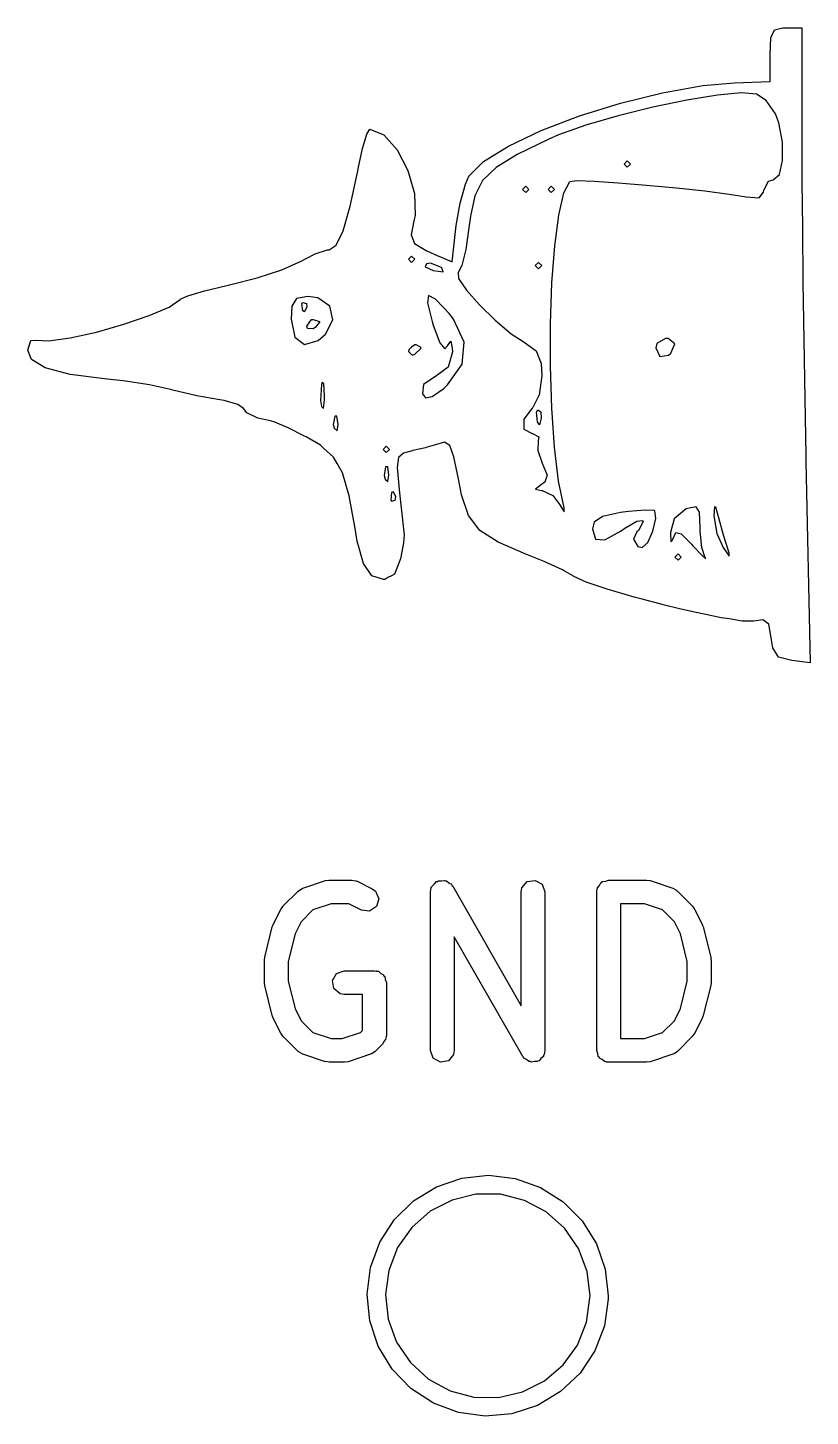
# Model space of a CAD drawing. Extents: x 58.1 to 150, y -119.5 to -80.4.
# Drawn here: x 58.1 to 63.03, y -106.76 to -98 of the extents above; entities that cross this region are included whole.
import ezdxf

# ---------------------------------------------------------------- set-up
doc = ezdxf.new("R2010")
doc.units = 0
doc.layers.add('BLACK', color=7, linetype='CONTINUOUS')

msp = doc.modelspace()

# ---------------------------------------------------------------- linework, layer by layer
at = {"layer": 'BLACK', "linetype": 'CONTINUOUS'}
for p, q in [((62.7847, -98.0629), (62.8076, -98.0136)), ((62.8076, -98.0136), (62.8614, -98.0003)), ((62.8614, -98.0003), (62.88, -98)), ((62.88, -98), (62.98, -98)), ((62.98, -98), (62.98, -98.7335)), ((62.7799, -98.17), (62.7847, -98.0629)), ((62.7799, -98.34), (62.7799, -98.17)), ((62.1026, -98.4096), (62.357, -98.3651)), ((62.357, -98.3651), (62.5547, -98.3479)), ((62.5547, -98.3479), (62.7799, -98.34)), ((61.8378, -98.4751), (62.1026, -98.4096)), ((62.2562, -98.4568), (62.0418, -98.5013)), ((62.4486, -98.4256), (62.2562, -98.4568)), ((62.6009, -98.4115), (62.4486, -98.4256)), ((62.6953, -98.4185), (62.6009, -98.4115)), ((62.7545, -98.4588), (62.6953, -98.4185)), ((62.8139, -98.5427), (62.7545, -98.4588)), ((61.5776, -98.5565), (61.8378, -98.4751)), ((62.0418, -98.5013), (61.8233, -98.5552)), ((62.835, -98.6001), (62.8139, -98.5427)), ((61.3368, -98.6486), (61.5776, -98.5565)), ((61.6187, -98.6145), (61.4461, -98.6754)), ((61.8233, -98.5552), (61.6187, -98.6145)), ((62.8577, -98.7207), (62.835, -98.6001)), ((60.2112, -98.7612), (60.238, -98.671)), ((60.238, -98.671), (60.2563, -98.64)), ((60.2563, -98.64), (60.3453, -98.6763)), ((60.3453, -98.6763), (60.4288, -98.7706)), ((61.1306, -98.746), (61.3368, -98.6486)), ((61.38, -98.7039), (61.1854, -98.8001)), ((61.4461, -98.6754), (61.38, -98.7039)), ((62.8588, -98.8373), (62.8577, -98.7207)), ((60.1831, -98.89), (60.2112, -98.7612)), ((60.4288, -98.7706), (60.4963, -98.9011)), ((60.9737, -98.8436), (61.1306, -98.746)), ((61.1854, -98.8001), (61.0523, -98.8818)), ((62.98, -98.7335), (62.9809, -98.9684)), ((60.1335, -99.1249), (60.1822, -98.8944)), ((60.1822, -98.8944), (60.1831, -98.89)), ((60.8812, -98.936), (60.9737, -98.8436)), ((61.0523, -98.8818), (60.9675, -98.9639)), ((61.86, -98.86), (61.88, -98.84)), ((61.88, -98.88), (61.86, -98.86)), ((61.88, -98.84), (61.9, -98.86)), ((61.9, -98.86), (61.88, -98.88)), ((62.8393, -98.9252), (62.8588, -98.8373)), ((60.4963, -98.9011), (60.5375, -99.046)), ((60.8257, -99.1061), (60.8588, -98.9862)), ((60.8588, -98.9862), (60.8812, -98.936)), ((60.9675, -98.9639), (60.9179, -99.0611)), ((61.4807, -99.0406), (61.5177, -98.969)), ((61.5177, -98.969), (61.5634, -98.9645)), ((61.5634, -98.9645), (61.6711, -98.9678)), ((61.6711, -98.9678), (61.823, -98.9776)), ((61.823, -98.9776), (62.0017, -98.9921)), ((62.74, -99.0247), (62.77, -98.9687)), ((62.77, -98.9687), (62.8, -98.96)), ((62.8, -98.96), (62.8393, -98.9252)), ((62.9809, -98.9684), (62.9835, -99.2648)), ((60.5375, -99.046), (60.5418, -99.1835)), ((60.9179, -99.0611), (60.8903, -99.1879)), ((61.22, -99.02), (61.24, -99)), ((61.24, -99.04), (61.22, -99.02)), ((61.24, -99), (61.26, -99.02)), ((61.26, -99.02), (61.24, -99.04)), ((61.38, -99.02), (61.4, -99)), ((61.4, -99.04), (61.38, -99.02)), ((61.4, -99), (61.42, -99.02)), ((61.42, -99.02), (61.4, -99.04)), ((61.4476, -99.1823), (61.4807, -99.0406)), ((62.0017, -98.9921), (62.1895, -99.0098)), ((62.1895, -99.0098), (62.3689, -99.0293)), ((62.3689, -99.0293), (62.5222, -99.0489)), ((62.5222, -99.0489), (62.63, -99.0668)), ((62.63, -99.0668), (62.7118, -99.0722)), ((62.7118, -99.0722), (62.7394, -99.0366)), ((62.7394, -99.0366), (62.74, -99.0247)), ((60.0883, -99.2819), (60.1335, -99.1249)), ((60.8016, -99.2479), (60.8257, -99.1061)), ((60.5345, -99.219), (60.5175, -99.3065)), ((60.5418, -99.1835), (60.5345, -99.219)), ((60.7748, -99.4759), (60.8016, -99.2479)), ((60.8903, -99.1879), (60.8812, -99.2625)), ((61.4222, -99.3768), (61.4476, -99.1823)), ((60.0442, -99.3715), (60.0883, -99.2819)), ((60.5175, -99.3065), (60.5379, -99.3606)), ((60.8812, -99.2625), (60.8611, -99.3987)), ((62.9835, -99.2648), (62.9875, -99.6044)), ((59.9117, -99.4273), (59.9893, -99.4009)), ((59.9893, -99.4009), (59.9992, -99.4)), ((59.9992, -99.4), (60.0442, -99.3715)), ((60.5379, -99.3606), (60.6112, -99.4057)), ((60.6112, -99.4057), (60.6674, -99.4304)), ((60.8611, -99.3987), (60.8359, -99.5009)), ((61.4048, -99.6097), (61.4222, -99.3768)), ((59.7009, -99.5278), (59.8093, -99.4798)), ((59.8093, -99.4798), (59.8112, -99.4787)), ((59.8112, -99.4787), (59.9117, -99.4273)), ((60.52, -99.44), (60.5, -99.46)), ((60.5, -99.46), (60.52, -99.48)), ((60.54, -99.46), (60.52, -99.44)), ((60.52, -99.48), (60.54, -99.46)), ((60.6145, -99.4885), (60.6052, -99.5091)), ((60.6052, -99.5091), (60.6568, -99.5308)), ((60.6401, -99.4851), (60.6145, -99.4885)), ((60.7093, -99.5133), (60.6401, -99.4851)), ((60.6674, -99.4304), (60.7748, -99.4759)), ((60.7111, -99.5151), (60.7093, -99.5133)), ((60.8359, -99.5009), (60.8131, -99.5443)), ((61.3, -99.5), (61.32, -99.48)), ((61.32, -99.52), (61.3, -99.5)), ((61.32, -99.48), (61.34, -99.5)), ((61.34, -99.5), (61.32, -99.52)), ((59.3806, -99.6199), (59.5471, -99.578)), ((59.5471, -99.578), (59.7009, -99.5278)), ((60.6568, -99.5308), (60.7185, -99.5398)), ((60.7185, -99.5398), (60.7111, -99.5151)), ((60.8131, -99.5443), (60.8166, -99.5825)), ((60.8166, -99.5825), (60.8668, -99.656)), ((59.1086, -99.6903), (59.2132, -99.6593)), ((59.2132, -99.6593), (59.3544, -99.6255)), ((59.3544, -99.6255), (59.3806, -99.6199)), ((60.6266, -99.6886), (60.6197, -99.7351)), ((60.6716, -99.7117), (60.6266, -99.6886)), ((60.8668, -99.656), (60.9487, -99.749)), ((61.3956, -99.8672), (61.4048, -99.6097)), ((62.9875, -99.6044), (62.9927, -99.9688)), ((58.8655, -99.816), (58.9909, -99.7619)), ((58.9909, -99.7619), (59.0601, -99.7143)), ((59.0601, -99.7143), (59.0616, -99.7123)), ((59.0616, -99.7123), (59.1086, -99.6903)), ((59.765, -99.7557), (59.76, -99.8395)), ((59.7943, -99.7087), (59.765, -99.7557)), ((59.8663, -99.696), (59.7943, -99.7087)), ((59.8285, -99.7392), (59.8333, -99.7333)), ((59.8333, -99.7867), (59.8285, -99.7392)), ((59.8333, -99.7333), (59.8571, -99.7388)), ((59.86, -99.76), (59.8454, -99.7929)), ((59.8571, -99.7388), (59.86, -99.76)), ((59.9283, -99.7034), (59.8663, -99.696)), ((60.004, -99.7569), (59.9283, -99.7034)), ((60.0241, -99.8417), (60.004, -99.7569)), ((60.6197, -99.7351), (60.6493, -99.8522)), ((60.7185, -99.7622), (60.6716, -99.7117)), ((60.7564, -99.8031), (60.7185, -99.7622)), ((60.9487, -99.749), (61.0476, -99.8457)), ((58.7054, -99.8706), (58.8655, -99.816)), ((59.76, -99.8395), (59.7836, -99.951)), ((59.8454, -99.7929), (59.8333, -99.7867)), ((59.86, -99.8824), (59.889, -99.8416)), ((59.889, -99.8416), (59.9, -99.84)), ((59.9, -99.84), (59.939, -99.8536)), ((59.94, -99.8576), (59.912, -99.8918)), ((59.939, -99.8536), (59.94, -99.8576)), ((59.9773, -99.9336), (60.0241, -99.8417)), ((60.6493, -99.8522), (60.6569, -99.8763)), ((60.7848, -99.8394), (60.7564, -99.8031)), ((60.8519, -99.9845), (60.7848, -99.8394)), ((61.0476, -99.8457), (61.1484, -99.9304)), ((58.3677, -99.9566), (58.5322, -99.9195)), ((58.5322, -99.9195), (58.7054, -99.8706)), ((59.7836, -99.951), (59.8452, -99.9976)), ((59.8631, -99.8968), (59.86, -99.8824)), ((59.9, -99.9), (59.8631, -99.8968)), ((59.912, -99.8918), (59.9, -99.9)), ((59.9308, -99.9731), (59.9773, -99.9336)), ((60.6569, -99.8763), (60.6983, -99.9878)), ((61.1484, -99.9304), (61.23, -99.9842)), ((61.3949, -100.135), (61.3956, -99.8672)), ((58.1, -100.033), (58.1193, -99.9736)), ((58.1227, -100.092), (58.1, -100.033)), ((58.1193, -99.9736), (58.1506, -99.9709)), ((58.1506, -99.9709), (58.2332, -99.9758)), ((58.2332, -99.9758), (58.3677, -99.9566)), ((59.8452, -99.9976), (59.9308, -99.9731)), ((60.5015, -100.031), (60.5, -100.042)), ((60.52, -100.016), (60.5015, -100.031)), ((60.54, -100), (60.52, -100.016)), ((60.5491, -100), (60.54, -100)), ((60.54, -100.06), (60.5782, -100.024)), ((60.58, -100.018), (60.5491, -100)), ((60.5782, -100.024), (60.58, -100.018)), ((60.6983, -99.9878), (60.7284, -100.026)), ((60.7284, -100.026), (60.7472, -100.006)), ((60.7472, -100.006), (60.7673, -99.9767)), ((60.7673, -99.9767), (60.7763, -100.022)), ((60.7763, -100.022), (60.7772, -100.044)), ((60.8393, -100.123), (60.8519, -99.9845)), ((61.23, -99.9842), (61.3053, -100.039)), ((61.3053, -100.039), (61.3359, -100.118)), ((62.067, -99.992), (62.06, -100.02)), ((62.06, -100.02), (62.0844, -100.075)), ((62.12, -99.96), (62.067, -99.992)), ((62.1372, -99.9613), (62.12, -99.96)), ((62.1788, -99.9948), (62.1372, -99.9613)), ((62.1533, -100.053), (62.1788, -99.9948)), ((62.9927, -99.9688), (62.9989, -100.339)), ((58.2102, -100.146), (58.1227, -100.092)), ((60.5, -100.042), (60.5245, -100.066)), ((60.5245, -100.066), (60.54, -100.06)), ((60.7472, -100.253), (60.8393, -100.123)), ((60.7772, -100.044), (60.7506, -100.141)), ((61.3359, -100.118), (61.34, -100.196)), ((62.0844, -100.075), (62.1397, -100.065)), ((62.1397, -100.065), (62.1533, -100.053)), ((58.3678, -100.188), (58.2102, -100.146)), ((58.6, -100.216), (58.3678, -100.188)), ((60.68, -100.193), (60.5947, -100.25)), ((60.7506, -100.141), (60.68, -100.193)), ((61.34, -100.196), (61.3245, -100.315)), ((61.403, -100.399), (61.3949, -100.135)), ((58.701, -100.227), (58.6, -100.216)), ((58.8673, -100.253), (58.701, -100.227)), ((59, -100.283), (58.8673, -100.253)), ((59.0154, -100.287), (59, -100.283)), ((59.1666, -100.323), (59.0154, -100.287)), ((59.9524, -100.25), (59.9462, -100.351)), ((59.9562, -100.239), (59.9524, -100.25)), ((59.9665, -100.247), (59.9562, -100.239)), ((59.9707, -100.32), (59.9665, -100.247)), ((60.5947, -100.25), (60.5878, -100.309)), ((60.6501, -100.327), (60.7233, -100.275)), ((60.7233, -100.275), (60.7472, -100.253)), ((59.31, -100.348), (59.1666, -100.323)), ((59.3372, -100.352), (59.31, -100.348)), ((59.4247, -100.376), (59.3372, -100.352)), ((59.46, -100.402), (59.4247, -100.376)), ((59.9462, -100.351), (59.9524, -100.39)), ((59.964, -100.402), (59.9703, -100.347)), ((59.9703, -100.347), (59.9707, -100.32)), ((60.5878, -100.309), (60.6072, -100.334)), ((60.6072, -100.334), (60.6501, -100.327)), ((61.3245, -100.315), (61.2853, -100.395)), ((62.9989, -100.339), (63.0057, -100.698)), ((59.481, -100.43), (59.46, -100.402)), ((59.5496, -100.464), (59.481, -100.43)), ((59.6302, -100.479), (59.5496, -100.464)), ((59.9524, -100.39), (59.964, -100.402)), ((60.0358, -100.451), (60.0263, -100.504)), ((60.0495, -100.451), (60.0358, -100.451)), ((60.0568, -100.503), (60.0495, -100.451)), ((61.28, -100.4), (61.2284, -100.47)), ((61.2284, -100.47), (61.2284, -100.532)), ((61.2853, -100.395), (61.28, -100.4)), ((61.3079, -100.425), (61.3158, -100.411)), ((61.3127, -100.487), (61.3079, -100.425)), ((61.3158, -100.411), (61.334, -100.423)), ((61.3368, -100.463), (61.3271, -100.506)), ((61.334, -100.423), (61.3368, -100.463)), ((61.42, -100.646), (61.403, -100.399)), ((59.6578, -100.488), (59.6302, -100.479)), ((59.7413, -100.524), (59.6578, -100.488)), ((59.8452, -100.576), (59.7413, -100.524)), ((60.0263, -100.504), (60.0327, -100.527)), ((60.0327, -100.527), (60.0504, -100.543)), ((60.0504, -100.543), (60.0568, -100.503)), ((61.2284, -100.532), (61.2796, -100.56)), ((61.2796, -100.56), (61.2824, -100.56)), ((61.2824, -100.56), (61.3229, -100.581)), ((61.3271, -100.506), (61.3127, -100.487)), ((59.8541, -100.581), (59.8452, -100.576)), ((59.9447, -100.634), (59.8541, -100.581)), ((59.964, -100.652), (59.9447, -100.634)), ((60.0274, -100.709), (59.964, -100.652)), ((60.36, -100.64), (60.34, -100.66)), ((60.38, -100.66), (60.36, -100.64)), ((60.6072, -100.65), (60.5286, -100.668)), ((60.617, -100.647), (60.6072, -100.65)), ((60.7053, -100.62), (60.617, -100.647)), ((60.7277, -100.615), (60.7053, -100.62)), ((60.7602, -100.636), (60.7277, -100.615)), ((60.7869, -100.708), (60.7602, -100.636)), ((61.3176, -100.604), (61.3148, -100.668)), ((61.3229, -100.581), (61.3176, -100.604)), ((61.4462, -100.86), (61.42, -100.646)), ((60.0504, -100.749), (60.0274, -100.709)), ((60.34, -100.66), (60.36, -100.68)), ((60.36, -100.68), (60.38, -100.66)), ((60.4369, -100.712), (60.4294, -100.775)), ((60.4679, -100.684), (60.4369, -100.712)), ((60.5245, -100.669), (60.4679, -100.684)), ((60.5286, -100.668), (60.5245, -100.669)), ((60.8148, -100.846), (60.7869, -100.708)), ((61.3148, -100.668), (61.3434, -100.746)), ((63.0057, -100.698), (63.0065, -100.737)), ((63.0065, -100.737), (63.0331, -102.007)), ((60.0851, -100.809), (60.0504, -100.749)), ((60.1273, -100.954), (60.0851, -100.809)), ((60.3558, -100.771), (60.3463, -100.824)), ((60.3463, -100.824), (60.3527, -100.847)), ((60.36, -100.771), (60.3558, -100.771)), ((60.3695, -100.771), (60.36, -100.771)), ((60.3768, -100.823), (60.3695, -100.771)), ((60.3704, -100.863), (60.3768, -100.823)), ((60.4294, -100.775), (60.4387, -100.891)), ((61.3434, -100.746), (61.3753, -100.823)), ((61.3753, -100.823), (61.3589, -100.867)), ((60.3527, -100.847), (60.3704, -100.863)), ((60.4387, -100.891), (60.4435, -100.935)), ((60.8351, -100.947), (60.8148, -100.846)), ((61.3382, -100.882), (61.302, -100.912)), ((61.302, -100.912), (61.3393, -100.919)), ((61.3589, -100.867), (61.3382, -100.882)), ((61.4819, -101.028), (61.4462, -100.86)), ((60.1637, -101.16), (60.1273, -100.954)), ((60.3933, -100.933), (60.3885, -100.981)), ((60.3885, -100.981), (60.3933, -100.987)), ((60.4054, -100.927), (60.3933, -100.933)), ((60.3933, -100.987), (60.4171, -100.981)), ((60.42, -100.96), (60.4054, -100.927)), ((60.4171, -100.981), (60.42, -100.96)), ((60.4435, -100.935), (60.4579, -101.067)), ((60.8793, -101.078), (60.8351, -100.947)), ((61.3393, -100.919), (61.3439, -100.919)), ((61.3439, -100.919), (61.4097, -100.952)), ((61.4097, -100.952), (61.4551, -101.01)), ((60.4579, -101.067), (60.4688, -101.163)), ((60.9502, -101.171), (60.8793, -101.078)), ((61.4551, -101.01), (61.4826, -101.053)), ((61.4826, -101.053), (61.4819, -101.028)), ((61.7229, -101.083), (61.6701, -101.12)), ((61.8375, -101.058), (61.7229, -101.083)), ((61.887, -101.052), (61.8375, -101.058)), ((61.9917, -101.043), (61.887, -101.052)), ((62.0494, -101.046), (61.9917, -101.043)), ((62.0532, -101.048), (62.0494, -101.046)), ((62.0601, -101.097), (62.0532, -101.048)), ((62.25, -101.036), (62.1743, -101.098)), ((62.2601, -101.032), (62.25, -101.036)), ((62.3136, -101.022), (62.2601, -101.032)), ((62.3357, -101.057), (62.3136, -101.022)), ((62.34, -101.153), (62.3357, -101.057)), ((62.4286, -101.023), (62.4255, -101.08)), ((62.4255, -101.08), (62.4447, -101.19)), ((62.4378, -101.024), (62.4286, -101.023)), ((62.4591, -101.1), (62.4378, -101.024)), ((60.1772, -101.239), (60.1637, -101.16)), ((60.4688, -101.163), (60.4733, -101.2)), ((61.0648, -101.246), (60.9502, -101.171)), ((61.6701, -101.12), (61.66, -101.162)), ((61.66, -101.162), (61.6785, -101.227)), ((61.7374, -101.23), (61.8419, -101.173)), ((61.8419, -101.173), (61.8638, -101.157)), ((61.8638, -101.157), (61.939, -101.113)), ((61.939, -101.113), (61.9783, -101.109)), ((61.9508, -101.172), (61.9393, -101.18)), ((61.98, -101.115), (61.9508, -101.172)), ((61.9783, -101.109), (61.98, -101.115)), ((62.0096, -101.248), (62.0418, -101.175)), ((62.0418, -101.175), (62.0601, -101.097)), ((62.1743, -101.098), (62.1528, -101.184)), ((62.3403, -101.175), (62.34, -101.153)), ((62.3503, -101.28), (62.3403, -101.175)), ((62.4872, -101.202), (62.4591, -101.1)), ((60.2164, -101.38), (60.1772, -101.239)), ((60.4683, -101.249), (60.4513, -101.341)), ((60.4733, -101.2), (60.4683, -101.249)), ((61.24, -101.321), (61.0648, -101.246)), ((61.6785, -101.227), (61.7374, -101.23)), ((61.9393, -101.18), (61.9185, -101.227)), ((61.9185, -101.227), (61.9471, -101.272)), ((61.9746, -101.28), (62.0096, -101.248)), ((62.1528, -101.184), (62.1535, -101.243)), ((62.1535, -101.243), (62.1647, -101.232)), ((62.1647, -101.232), (62.1665, -101.226)), ((62.1665, -101.226), (62.1858, -101.185)), ((62.1858, -101.185), (62.2192, -101.193)), ((62.2192, -101.193), (62.2842, -101.257)), ((62.2842, -101.257), (62.2937, -101.268)), ((62.4447, -101.19), (62.4842, -101.28)), ((62.5178, -101.3), (62.4872, -101.202)), ((60.4494, -101.35), (60.4124, -101.447)), ((60.4513, -101.341), (60.4494, -101.35)), ((61.3563, -101.368), (61.24, -101.321)), ((61.9471, -101.272), (61.9746, -101.28)), ((62.2, -101.32), (62.18, -101.34)), ((62.18, -101.34), (62.2, -101.36)), ((62.22, -101.34), (62.2, -101.32)), ((62.2, -101.36), (62.22, -101.34)), ((62.2937, -101.268), (62.3526, -101.33)), ((62.37, -101.344), (62.3503, -101.28)), ((62.3526, -101.33), (62.3741, -101.35)), ((62.3741, -101.35), (62.37, -101.344)), ((62.4842, -101.28), (62.5211, -101.333)), ((62.5227, -101.315), (62.5178, -101.3)), ((62.5211, -101.333), (62.5227, -101.315)), ((60.2694, -101.457), (60.2164, -101.38)), ((61.4722, -101.421), (61.3563, -101.368)), ((61.4826, -101.427), (61.4722, -101.421)), ((61.54, -101.459), (61.4826, -101.427)), ((60.3424, -101.48), (60.2694, -101.457)), ((60.3503, -101.48), (60.3424, -101.48)), ((60.3704, -101.469), (60.3503, -101.48)), ((60.3933, -101.457), (60.3704, -101.469)), ((60.4124, -101.447), (60.3933, -101.457)), ((61.5426, -101.461), (61.54, -101.459)), ((61.6196, -101.497), (61.5426, -101.461)), ((61.7532, -101.542), (61.6196, -101.497)), ((61.9242, -101.592), (61.7532, -101.542)), ((61.9746, -101.606), (61.9242, -101.592)), ((62.0844, -101.634), (61.9746, -101.606)), ((62.1138, -101.642), (62.0844, -101.634)), ((62.2, -101.663), (62.1138, -101.642)), ((62.3029, -101.687), (62.2, -101.663)), ((62.3741, -101.702), (62.3029, -101.687)), ((62.4727, -101.722), (62.3741, -101.702)), ((62.5211, -101.73), (62.4727, -101.722)), ((62.604, -101.743), (62.5211, -101.73)), ((62.678, -101.744), (62.604, -101.743)), ((62.7351, -101.735), (62.678, -101.744)), ((62.7717, -101.762), (62.7351, -101.735)), ((62.7875, -101.85), (62.7717, -101.762)), ((62.7969, -101.912), (62.7875, -101.85)), ((62.8333, -101.971), (62.7969, -101.912)), ((62.9165, -101.993), (62.8333, -101.971)), ((63.0331, -102.007), (62.9165, -101.993)), ((59.7089, -103.542), (59.8041, -103.447)), ((59.8041, -103.447), (59.8254, -103.432)), ((59.8254, -103.432), (59.8299, -103.432)), ((59.8299, -103.432), (59.8334, -103.429)), ((59.8334, -103.429), (59.9763, -103.381)), ((59.9763, -103.381), (59.9985, -103.378)), ((59.9985, -103.378), (60, -103.377)), ((60, -103.377), (60.1429, -103.377)), ((60.1429, -103.377), (60.1685, -103.382)), ((60.1685, -103.382), (60.1719, -103.385)), ((60.1719, -103.385), (60.1764, -103.385)), ((60.1764, -103.385), (60.2716, -103.433)), ((60.2716, -103.433), (60.2926, -103.448)), ((60.2926, -103.448), (60.313, -103.496)), ((60.6393, -103.452), (60.6438, -103.427)), ((60.6393, -104.452), (60.6393, -103.452)), ((60.6438, -103.427), (60.6483, -103.421)), ((60.6483, -103.421), (60.6495, -103.415)), ((60.6495, -103.415), (60.6644, -103.402)), ((60.6644, -103.402), (60.6768, -103.387)), ((60.6768, -103.387), (60.6836, -103.386)), ((60.6836, -103.386), (60.6889, -103.382)), ((60.6889, -103.382), (60.7083, -103.382)), ((60.7083, -103.382), (60.7273, -103.379)), ((60.7273, -103.379), (60.7333, -103.382)), ((60.7333, -103.382), (60.7402, -103.382)), ((60.7402, -103.382), (60.755, -103.395)), ((60.755, -103.395), (60.7717, -103.404)), ((60.7717, -103.404), (60.7741, -103.411)), ((60.7741, -103.411), (60.7794, -103.415)), ((60.7794, -103.415), (61.2107, -104.17)), ((61.2107, -103.452), (61.2152, -103.427)), ((61.2107, -104.17), (61.2107, -103.452)), ((61.2152, -103.427), (61.2482, -103.387)), ((61.2482, -103.387), (61.2987, -103.379)), ((61.2987, -103.379), (61.3432, -103.404)), ((61.3432, -103.404), (61.3607, -103.452)), ((61.3607, -103.452), (61.3607, -104.452)), ((61.6869, -103.452), (61.6886, -103.443)), ((61.6869, -104.452), (61.6869, -103.452)), ((61.688, -103.439), (61.6897, -103.436)), ((61.6886, -103.443), (61.688, -103.439)), ((61.6897, -103.436), (61.6914, -103.427)), ((61.6914, -103.427), (61.704, -103.412)), ((61.704, -103.412), (61.7137, -103.395)), ((61.7137, -103.395), (61.7201, -103.393)), ((61.7201, -103.393), (61.7244, -103.387)), ((61.7244, -103.387), (61.7436, -103.384)), ((61.7436, -103.384), (61.7619, -103.377)), ((61.7619, -103.377), (62, -103.377)), ((62, -103.377), (62.0221, -103.381)), ((62.0221, -103.381), (62.0237, -103.381)), ((62.0237, -103.381), (62.1666, -103.429)), ((62.1666, -103.429), (62.1895, -103.441)), ((62.1895, -103.441), (62.1918, -103.445)), ((62.1918, -103.445), (62.1959, -103.447)), ((62.1959, -103.447), (62.2911, -103.542)), ((59.7082, -103.544), (59.7089, -103.542)), ((60.0122, -103.527), (59.8977, -103.566)), ((60.1252, -103.527), (60.0122, -103.527)), ((60.2046, -103.567), (60.1252, -103.527)), ((60.313, -103.496), (60.2983, -103.545)), ((61.8369, -103.527), (61.8369, -104.377)), ((61.9878, -103.527), (61.8369, -103.527)), ((62.1023, -103.566), (61.9878, -103.527)), ((62.2911, -103.542), (62.304, -103.561)), ((59.6472, -103.657), (59.6948, -103.562)), ((59.6948, -103.562), (59.7082, -103.544)), ((59.8977, -103.566), (59.8235, -103.64)), ((60.2555, -103.573), (60.2046, -103.567)), ((60.2983, -103.545), (60.2555, -103.573)), ((62.1765, -103.64), (62.1023, -103.566)), ((62.304, -103.561), (62.3052, -103.562)), ((62.3052, -103.562), (62.3528, -103.657)), ((59.5939, -103.863), (59.6415, -103.672)), ((59.6415, -103.672), (59.6468, -103.66)), ((59.6468, -103.66), (59.6472, -103.657)), ((59.785, -103.717), (59.7417, -103.89)), ((59.8235, -103.64), (59.785, -103.717)), ((62.2149, -103.717), (62.1765, -103.64)), ((62.2583, -103.89), (62.2149, -103.717)), ((62.3528, -103.657), (62.3565, -103.669)), ((62.3565, -103.669), (62.3585, -103.672)), ((62.3585, -103.672), (62.4061, -103.863)), ((61.2206, -104.49), (60.7893, -103.735)), ((60.7893, -103.735), (60.7893, -104.452)), ((59.5917, -103.881), (59.5943, -103.866)), ((59.5917, -104.024), (59.5917, -103.881)), ((59.5943, -103.866), (59.5939, -103.863)), ((59.7417, -103.89), (59.7417, -104.015)), ((62.2583, -104.015), (62.2583, -103.89)), ((62.4061, -103.863), (62.4071, -103.878)), ((62.4071, -103.878), (62.4083, -103.881)), ((62.4083, -103.881), (62.4083, -104.024)), ((60.0214, -104.011), (60.047, -103.966)), ((60.047, -103.966), (60.0952, -103.949)), ((60.0952, -103.949), (60.2857, -103.949)), ((60.2857, -103.949), (60.2955, -103.951)), ((60.2955, -103.951), (60.2987, -103.95)), ((60.2987, -103.95), (60.3016, -103.952)), ((60.3016, -103.952), (60.3114, -103.953)), ((60.3114, -103.953), (60.3263, -103.966)), ((60.3263, -103.966), (60.3432, -103.976)), ((60.3432, -103.976), (60.3455, -103.982)), ((59.5929, -104.027), (59.5917, -104.024)), ((59.5939, -104.042), (59.5929, -104.027)), ((59.6415, -104.232), (59.5939, -104.042)), ((59.7417, -104.015), (59.785, -104.188)), ((60.0303, -104.061), (60.0214, -104.011)), ((60.0696, -104.094), (60.0303, -104.061)), ((60.3455, -103.982), (60.3507, -103.986)), ((60.3507, -103.986), (60.354, -104.005)), ((60.354, -104.005), (60.3607, -104.024)), ((60.3607, -104.024), (60.3607, -104.357)), ((62.2149, -104.188), (62.2583, -104.015)), ((62.4061, -104.042), (62.3585, -104.232)), ((62.4083, -104.024), (62.4057, -104.039)), ((62.4057, -104.039), (62.4061, -104.042)), ((60.0952, -104.099), (60.0696, -104.094)), ((60.2107, -104.099), (60.0952, -104.099)), ((60.2107, -104.326), (60.2107, -104.099)), ((59.6435, -104.235), (59.6415, -104.232)), ((59.6472, -104.248), (59.6435, -104.235)), ((59.785, -104.188), (59.8235, -104.265)), ((62.1765, -104.265), (62.2149, -104.188)), ((62.3532, -104.244), (62.3528, -104.248)), ((62.3585, -104.232), (62.3532, -104.244)), ((59.6948, -104.343), (59.6472, -104.248)), ((59.8235, -104.265), (59.8977, -104.339)), ((60.1976, -104.339), (60.2107, -104.326)), ((62.1023, -104.339), (62.1765, -104.265)), ((62.3528, -104.248), (62.3052, -104.343)), ((59.696, -104.344), (59.6948, -104.343)), ((59.7089, -104.363), (59.696, -104.344)), ((59.8041, -104.458), (59.7089, -104.363)), ((59.8977, -104.339), (60.0122, -104.377)), ((60.0122, -104.377), (60.0831, -104.377)), ((60.0831, -104.377), (60.1976, -104.339)), ((60.3387, -104.41), (60.2911, -104.458)), ((60.3457, -104.395), (60.3387, -104.41)), ((60.3562, -104.383), (60.3457, -104.395)), ((60.359, -104.367), (60.3562, -104.383)), ((60.3604, -104.364), (60.359, -104.367)), ((60.3607, -104.357), (60.3599, -104.362)), ((60.3599, -104.362), (60.3604, -104.364)), ((61.8369, -104.377), (61.9878, -104.377)), ((61.9878, -104.377), (62.1023, -104.339)), ((62.2911, -104.363), (62.1959, -104.458)), ((62.2918, -104.361), (62.2911, -104.363)), ((62.3052, -104.343), (62.2918, -104.361)), ((59.8082, -104.46), (59.8041, -104.458)), ((59.8105, -104.464), (59.8082, -104.46)), ((59.8334, -104.476), (59.8105, -104.464)), ((59.9763, -104.524), (59.8334, -104.476)), ((60.2618, -104.476), (60.119, -104.524)), ((60.2653, -104.473), (60.2618, -104.476)), ((60.2698, -104.473), (60.2653, -104.473)), ((60.2911, -104.458), (60.2698, -104.473)), ((60.6568, -104.501), (60.6393, -104.452)), ((60.7013, -104.526), (60.6568, -104.501)), ((60.7848, -104.478), (60.7518, -104.517)), ((60.7893, -104.452), (60.7848, -104.478)), ((61.2259, -104.494), (61.2206, -104.49)), ((61.2283, -104.501), (61.2259, -104.494)), ((61.245, -104.51), (61.2283, -104.501)), ((61.3356, -104.503), (61.3232, -104.517)), ((61.3505, -104.49), (61.3356, -104.503)), ((61.3517, -104.483), (61.3505, -104.49)), ((61.3562, -104.478), (61.3517, -104.483)), ((61.3607, -104.452), (61.3562, -104.478)), ((61.6936, -104.471), (61.6869, -104.452)), ((61.697, -104.49), (61.6936, -104.471)), ((61.7021, -104.494), (61.697, -104.49)), ((61.7045, -104.501), (61.7021, -104.494)), ((61.7213, -104.51), (61.7045, -104.501)), ((62.1666, -104.476), (62.0237, -104.524)), ((62.1701, -104.473), (62.1666, -104.476)), ((62.1746, -104.473), (62.1701, -104.473)), ((62.1959, -104.458), (62.1746, -104.473)), ((59.9779, -104.523), (59.9763, -104.524)), ((60, -104.527), (59.9779, -104.523)), ((60.0952, -104.527), (60, -104.527)), ((60.0968, -104.527), (60.0952, -104.527)), ((60.119, -104.524), (60.0968, -104.527)), ((60.7518, -104.517), (60.7013, -104.526)), ((61.2597, -104.523), (61.245, -104.51)), ((61.2667, -104.523), (61.2597, -104.523)), ((61.2727, -104.526), (61.2667, -104.523)), ((61.2917, -104.523), (61.2727, -104.526)), ((61.3111, -104.523), (61.2917, -104.523)), ((61.3164, -104.519), (61.3111, -104.523)), ((61.3232, -104.517), (61.3164, -104.519)), ((61.7363, -104.523), (61.7213, -104.51)), ((61.746, -104.525), (61.7363, -104.523)), ((61.7489, -104.526), (61.746, -104.525)), ((61.7522, -104.526), (61.7489, -104.526)), ((61.7619, -104.527), (61.7522, -104.526)), ((62, -104.527), (61.7619, -104.527)), ((62.0015, -104.527), (62, -104.527)), ((62.0237, -104.524), (62.0015, -104.527)), ((60.6764, -105.312), (60.8368, -105.258)), ((60.8368, -105.258), (61.0053, -105.24)), ((61.0053, -105.24), (61.1735, -105.26)), ((61.1735, -105.26), (61.3332, -105.317)), ((60.5321, -105.401), (60.6764, -105.312)), ((60.9259, -105.36), (60.7753, -105.396)), ((61.0808, -105.36), (60.9259, -105.36)), ((61.231, -105.398), (61.0808, -105.36)), ((61.3332, -105.317), (61.4762, -105.408)), ((60.411, -105.52), (60.5321, -105.401)), ((60.6376, -105.467), (60.5209, -105.569)), ((60.7753, -105.396), (60.6376, -105.467)), ((61.3679, -105.471), (61.231, -105.398)), ((61.4762, -105.408), (61.5956, -105.528)), ((60.3193, -105.662), (60.411, -105.52)), ((61.4836, -105.574), (61.3679, -105.471)), ((61.5956, -105.528), (61.6854, -105.672)), ((60.5209, -105.569), (60.4318, -105.695)), ((61.5713, -105.701), (61.4836, -105.574)), ((60.2613, -105.821), (60.3193, -105.662)), ((60.4318, -105.695), (60.3756, -105.84)), ((61.6261, -105.846), (61.5713, -105.701)), ((61.6854, -105.672), (61.7411, -105.832)), ((60.2401, -105.989), (60.2613, -105.821)), ((60.3756, -105.84), (60.3553, -105.993)), ((61.6447, -106), (61.6261, -105.846)), ((61.7411, -105.832), (61.76, -106)), ((60.2405, -105.993), (60.2401, -105.989)), ((60.2566, -106.158), (60.2405, -105.993)), ((60.3553, -105.993), (60.3723, -106.147)), ((61.6227, -106.167), (61.6446, -106.014)), ((61.6446, -106.014), (61.6447, -106)), ((61.7597, -106.021), (61.7361, -106.189)), ((61.76, -106), (61.7597, -106.021)), ((60.3101, -106.319), (60.2566, -106.158)), ((60.3723, -106.147), (60.4256, -106.293)), ((61.565, -106.311), (61.6227, -106.167)), ((61.7361, -106.189), (61.676, -106.347)), ((60.3979, -106.464), (60.3101, -106.319)), ((60.4256, -106.293), (60.512, -106.421)), ((61.4746, -106.436), (61.565, -106.311)), ((60.512, -106.421), (60.6265, -106.526)), ((61.676, -106.347), (61.5822, -106.489)), ((60.5156, -106.586), (60.3979, -106.464)), ((61.3568, -106.537), (61.4746, -106.436)), ((61.5822, -106.489), (61.4595, -106.605)), ((60.6573, -106.678), (60.5156, -106.586)), ((60.6265, -106.526), (60.7627, -106.599)), ((60.7627, -106.599), (60.9125, -106.639)), ((61.0674, -106.641), (61.2184, -106.607)), ((61.2184, -106.607), (61.3568, -106.537)), ((61.4595, -106.605), (61.314, -106.692)), ((60.8161, -106.737), (60.6573, -106.678)), ((60.9125, -106.639), (61.0674, -106.641)), ((61.314, -106.692), (61.1528, -106.744)), ((60.9841, -106.76), (60.8161, -106.737)), ((61.1528, -106.744), (60.9841, -106.76))]:
    msp.add_line(p, q, dxfattribs=at)

doc.saveas('drawing.dxf')
